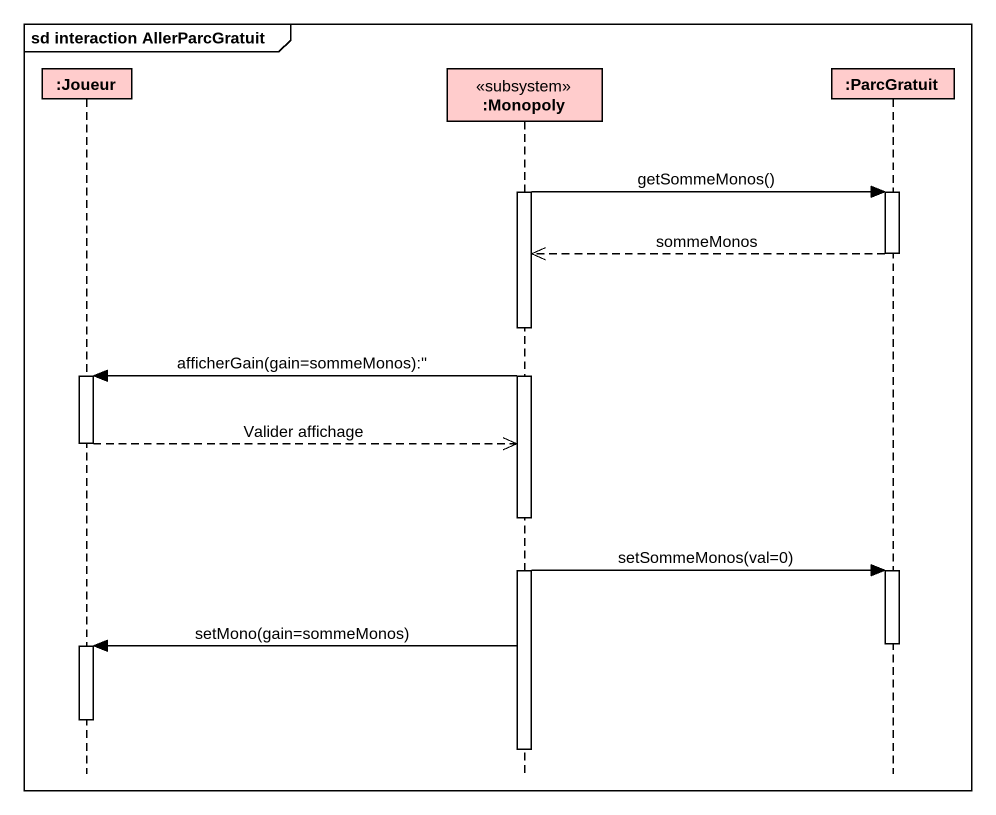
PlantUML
@startuml
mainframe sd interaction AllerParcGratuit
hide footbox
participant ":Joueur" as Joueur #FFCCCC
participant ":Monopoly" as Monopoly <<subsystem>> #FFCCCC
participant ":ParcGratuit" as ParcGratuit #FFCCCC

activate Monopoly
Monopoly -> ParcGratuit : getSommeMonos()
activate ParcGratuit
ParcGratuit -->> Monopoly : sommeMonos
deactivate ParcGratuit
Monopoly -> Joueur : afficherGain(gain=sommeMonos):''
activate Joueur
Joueur -->> Monopoly : Valider affichage
deactivate Joueur
Monopoly -> ParcGratuit : setSommeMonos(val=0)
activate ParcGratuit
deactivate ParcGratuit
Monopoly -> Joueur : setMono(gain=sommeMonos)
activate Joueur
deactivate Joueur
deactivate Monopoly
@enduml
